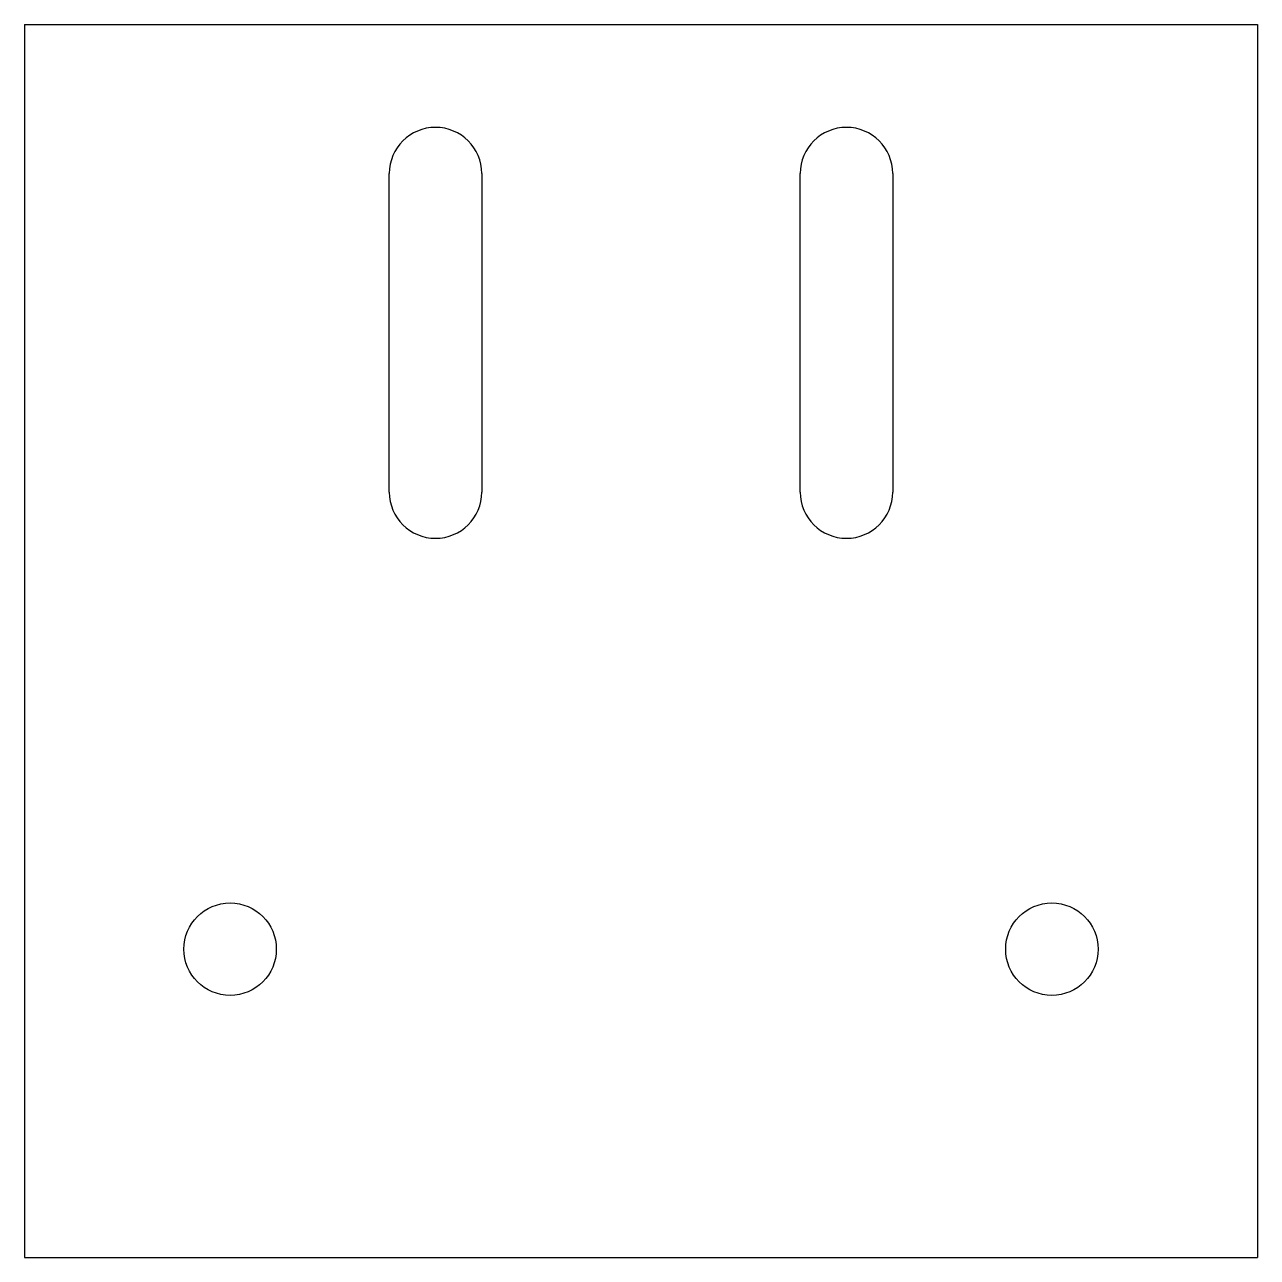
# Model space of a CAD drawing. Header units: millimetres. Extents: x -30 to 30, y -30 to 30.
import ezdxf

# ---------------------------------------------------------------- set-up
doc = ezdxf.new("R2010")
doc.units = ezdxf.units.MM

msp = doc.modelspace()

# ---------------------------------------------------------------- linework, layer by layer
for p, q in [((-30, 30, 0.5), (30, 30, 0.5)), ((-30, 30, 0.5), (-30, -30, 0.5)), ((30, 30, 0.5), (30, -30, 0.5)), ((-12.25, 7.25, 0.5), (-12.25, 22.75, 0.5)), ((-7.75, 22.75, 0.5), (-7.75, 7.25, 0.5)), ((7.75, 7.25, 0.5), (7.75, 22.75, 0.5)), ((12.25, 22.75, 0.5), (12.25, 7.25, 0.5)), ((-30, -30, 0.5), (30, -30, 0.5))]:
    msp.add_line(p, q)
for centre in [(-20, -15, 0.5), (20, -15, 0.5)]:
    msp.add_circle(centre, 2.25)
for centre, start, end in [((-10, 22.75, 0.5), 0, 180), ((10, 22.75, 0.5), 0, 180), ((-10, 7.25, 0.5), 180, 360), ((10, 7.25, 0.5), 180, 360)]:
    msp.add_arc(centre, 2.25, start, end)

doc.saveas('drawing.dxf')
